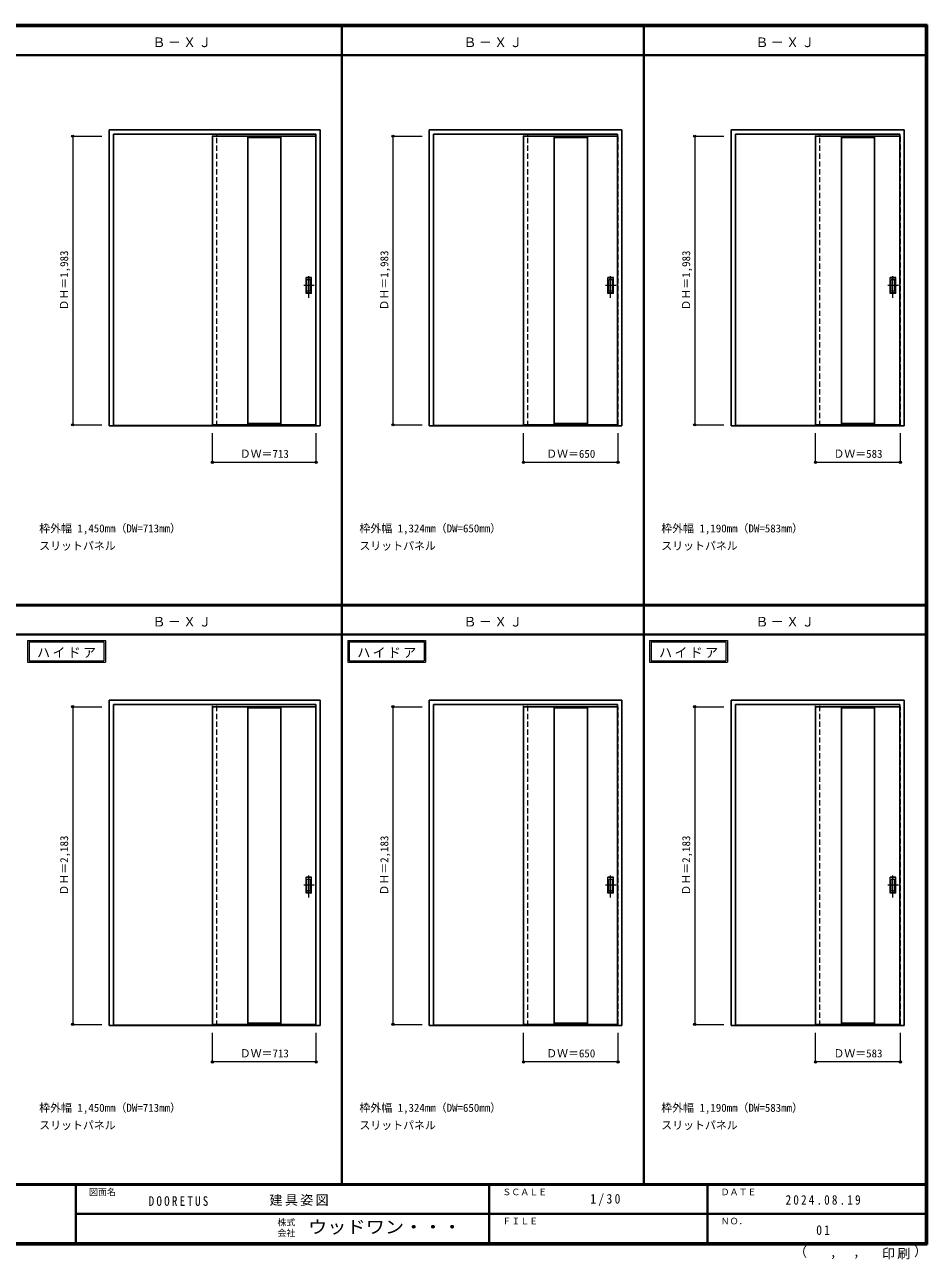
# Model space of a CAD drawing. Units: millimetres, scale not verified. Extents: x -6000 to 5700, y -4307 to 4175.
# Drawn here: x -502 to 5700, y -4307 to 4175 of the extents above; entities that cross this region are included whole.
import ezdxf
from ezdxf.enums import TextEntityAlignment as Align

# ---------------------------------------------------------------- set-up
doc = ezdxf.new("R2010")
doc.units = ezdxf.units.MM
doc.header["$LTSCALE"] = 30
doc.header["$PDMODE"] = 32
doc.header["$PDSIZE"] = 15
doc.linetypes.add('CHAIN1', pattern=[8, 5, -1, 1, -1])
doc.linetypes.add('DASHED1', pattern=[1.8, 1.2, -0.6])
for name, color, linetype, lineweight in [('0-2_扉', 4, 'DASHED1', 9), ('0-3_仕上げ', 7, 'Continuous', 18), ('0-4_枠', 3, 'Continuous', 25), ('0-6_引手', 7, 'Continuous', 18), ('0-A_文字', 7, 'Continuous', 18), ('0-B_寸法', 7, 'Continuous', 9), ('F-1_枠', 6, 'Continuous', 40)]:
    doc.layers.add(name, color=color, linetype=linetype, lineweight=lineweight)
doc.layers.add('F-A_文字', color=7, linetype='Continuous')
doc.styles.add('ＭＳ ゴシック', font='')
doc.styles.get('ＭＳ ゴシック').set_extended_font_data('MS Gothic')

msp = doc.modelspace()

# ---------------------------------------------------------------- linework, layer by layer
at = {"layer": '0-2_扉', "color": 3, "linetype": 'Continuous', "lineweight": 25}
for p, q in [((1498, 3409), (788, 3409)), ((788, 3409), (788, 1426)), ((3572, 3409), (2925, 3409)), ((2925, 3409), (2925, 1426)), ((5512, 3409), (4932, 3409)), ((4932, 3409), (4932, 1426)), ((1498, 1426), (788, 1426)), ((3572, 1426), (2925, 1426)), ((5512, 1426), (4932, 1426)), ((788, -510.25), (788, -2693.25)), ((1498, -510.25), (788, -510.25)), ((4932, -510.25), (4932, -2693.25)), ((5512, -510.25), (4932, -510.25)), ((1498, -2693.25), (788, -2693.25)), ((3572, -2693.25), (2925, -2693.25)), ((5512, -2693.25), (4932, -2693.25))]:
    msp.add_line(p, q, dxfattribs=at)
at = {"layer": '0-2_扉'}
for p, q in [((788, 3409), (788, 3405)), ((1498, 3409), (1501, 3409)), ((2925, 3409), (2925, 3405)), ((3572, 3409), (3575, 3409)), ((4932, 3409), (4932, 3405)), ((5512, 3409), (5515, 3409)), ((788, -510.25), (788, -514.25)), ((1498, -510.25), (1501, -510.25)), ((1501, -2693.25), (1501, -510.25)), ((2925, -510.25), (2925, -514.25)), ((3572, -510.25), (3575, -510.25)), ((3575, -2693.25), (3575, -510.25)), ((4932, -510.25), (4932, -514.25)), ((5512, -510.25), (5515, -510.25)), ((5515, -2693.25), (5515, -510.25)), ((1498, -2693.25), (1501, -2693.25)), ((3572, -2693.25), (3575, -2693.25)), ((5512, -2693.25), (5515, -2693.25))]:
    msp.add_line(p, q, dxfattribs=at)
for points in [[(1498, 1426), (1501, 1426), (1501, 3409)], [(3572, 1426), (3575, 1426), (3575, 3409)], [(5512, 1426), (5515, 1426), (5515, 3409)]]:
    msp.add_lwpolyline(points, dxfattribs=at)
at = {"layer": '0-2_扉', "color": 3, "linetype": 'Continuous', "lineweight": 25}
msp.add_lwpolyline([(3572, -510.25), (2925, -510.25), (2925, -2693.25)], dxfattribs=at)
at = {"layer": '0-3_仕上げ', "color": 3, "lineweight": 25}
for p, q in [((1030.5, 3409), (1030.5, 1426)), ((1258.5, 3409), (1258.5, 1426)), ((3136, 3409), (3136, 1426)), ((3364, 3409), (3364, 1426)), ((5109.5, 3409), (5109.5, 1426)), ((5337.5, 3409), (5337.5, 1426)), ((1030.5, -510.03), (1030.5, -2693.25)), ((1258.5, -510.03), (1258.5, -2693.25)), ((3136, -510.25), (3136, -2693.25)), ((3364, -510.25), (3364, -2693.25)), ((5109.5, -510.25), (5109.5, -2693.25)), ((5337.5, -510.25), (5337.5, -2693.25))]:
    msp.add_line(p, q, dxfattribs=at)
at = {"layer": '0-3_仕上げ'}
for p, q in [((1030.5, 3401), (1258.5, 3401)), ((3136, 3401), (3364, 3401)), ((5109.5, 3401), (5337.5, 3401)), ((1258.5, 1434.11), (1030.5, 1434.11)), ((3364, 1434.11), (3136, 1434.11)), ((5337.5, 1434.11), (5109.5, 1434.11)), ((1030.5, -518.03), (1258.5, -518.03)), ((3136, -518.25), (3364, -518.25)), ((5109.5, -518.25), (5337.5, -518.25)), ((1258.5, -2685.36), (1030.5, -2685.36)), ((3364, -2685.36), (3136, -2685.36)), ((5337.5, -2685.36), (5109.5, -2685.36))]:
    msp.add_line(p, q, dxfattribs=at)
at = {"layer": '0-4_枠'}
for p, q in [((78, 1418), (78, 3453)), ((78, 3453), (1528, 3453)), ((108, 3423), (1498, 3423)), ((1498, 1418), (1498, 3423)), ((1528, 1418), (1528, 3453)), ((2278, 1418), (2278, 3453)), ((3602, 3453), (2278, 3453)), ((3572, 3423), (2308, 3423)), ((3572, 1418), (3572, 3423)), ((3602, 1418), (3602, 3453)), ((4352, 1418), (4352, 3453)), ((4352, 3453), (5542, 3453)), ((4382, 3423), (5512, 3423)), ((5512, 1418), (5512, 3423)), ((5542, 1418), (5542, 3453)), ((1498, 1421), (108, 1421)), ((1498, 1418), (108, 1418)), ((1498, 1418), (1528, 1418)), ((3572, 1421), (2308, 1421)), ((3572, 1418), (2308, 1418)), ((3572, 1418), (3602, 1418)), ((5512, 1421), (4382, 1421)), ((5512, 1418), (4382, 1418)), ((5512, 1418), (5542, 1418)), ((78, -2701.25), (78, -466.25)), ((78, -466.25), (1528, -466.25)), ((108, -496.25), (1498, -496.25)), ((108, -2701.25), (108, -496.25)), ((1498, -2701.25), (1498, -496.25)), ((1528, -2701.25), (1528, -466.25)), ((2278, -2701.25), (2278, -466.25)), ((2278, -466.25), (3602, -466.25)), ((2308, -496.25), (3572, -496.25)), ((2308, -2701.25), (2308, -496.25)), ((3572, -2701.25), (3572, -496.25)), ((3602, -2701.25), (3602, -466.25)), ((4352, -2701.25), (4352, -466.25)), ((4352, -466.25), (5542, -466.25)), ((4382, -496.25), (5512, -496.25)), ((5512, -2701.25), (5512, -496.25)), ((5542, -2701.25), (5542, -466.25)), ((78, -2701.25), (108, -2701.25)), ((1498, -2698.25), (108, -2698.25)), ((1498, -2701.25), (108, -2701.25)), ((1498, -2701.25), (1528, -2701.25)), ((2278, -2701.25), (2308, -2701.25)), ((3572, -2698.25), (2308, -2698.25)), ((3572, -2701.25), (2308, -2701.25)), ((3572, -2701.25), (3602, -2701.25)), ((5512, -2698.25), (4382, -2698.25)), ((5512, -2701.25), (4382, -2701.25)), ((5512, -2701.25), (5542, -2701.25))]:
    msp.add_line(p, q, dxfattribs=at)
at = {"layer": '0-4_枠', "color": 4, "linetype": 'DASHED1', "lineweight": 9}
for p, q in [((788, 1418), (788, 3423)), ((818, 1418), (818, 3423)), ((2925, 1418), (2925, 3423)), ((2955, 1418), (2955, 3423)), ((4932, 1418), (4932, 3423)), ((4962, 1418), (4962, 3423)), ((788, 1418), (818, 1418)), ((2925, 1418), (2955, 1418)), ((4932, 1418), (4962, 1418)), ((788, -2701.25), (788, -496.25)), ((818, -2701.25), (818, -496.25)), ((2925, -2701.25), (2925, -496.25)), ((2955, -2701.25), (2955, -496.25)), ((4932, -2701.25), (4932, -496.25)), ((4962, -2701.25), (4962, -496.25)), ((788, -2701.25), (818, -2701.25)), ((2925, -2701.25), (2955, -2701.25)), ((4932, -2701.25), (4962, -2701.25))]:
    msp.add_line(p, q, dxfattribs=at)
at = {"layer": '0-4_枠'}
for points in [[(78, 1418), (108, 1418), (108, 3423)], [(2278, 1418), (2308, 1418), (2308, 3423)], [(4352, 1418), (4382, 1418), (4382, 3423)], [(4352, -2701.25), (4382, -2701.25), (4382, -496.25)]]:
    msp.add_lwpolyline(points, dxfattribs=at)
at = {"layer": '0-6_引手', "linetype": 'CHAIN1'}
for p, q in [((1450, 2298.27), (1450, 2469.12)), ((3524, 2298.27), (3524, 2469.12)), ((3524, 2298.27), (3524, 2469.12)), ((5464, 2298.27), (5464, 2469.12)), ((5464, 2298.27), (5464, 2469.12)), ((1488.07, 2383.5), (1415.56, 2383.5)), ((3562.07, 2383.5), (3489.56, 2383.5)), ((3562.07, 2383.5), (3489.56, 2383.5)), ((5502.07, 2383.5), (5429.56, 2383.5)), ((5502.07, 2383.5), (5429.56, 2383.5)), ((1450, -1820.98), (1450, -1650.13)), ((3524, -1820.98), (3524, -1650.13)), ((3524, -1820.98), (3524, -1650.13)), ((5464, -1820.98), (5464, -1650.13)), ((5464, -1820.98), (5464, -1650.13)), ((1488.07, -1735.75), (1415.56, -1735.75)), ((3562.07, -1735.75), (3489.56, -1735.75)), ((3562.07, -1735.75), (3489.56, -1735.75)), ((5502.07, -1735.75), (5429.56, -1735.75)), ((5502.07, -1735.75), (5429.56, -1735.75))]:
    msp.add_line(p, q, dxfattribs=at)
at = {"layer": '0-6_引手'}
for p, q in [((1469, 2438.5), (1431, 2438.5)), ((1431, 2328.5), (1431, 2438.5)), ((1462.5, 2422.5), (1437.5, 2422.5)), ((1437.5, 2344.5), (1437.5, 2422.5)), ((1462.5, 2344.5), (1462.5, 2422.5)), ((1469, 2328.5), (1469, 2438.5)), ((3543, 2438.5), (3505, 2438.5)), ((3505, 2328.5), (3505, 2438.5)), ((3543, 2438.5), (3505, 2438.5)), ((3505, 2328.5), (3505, 2438.5)), ((3536.5, 2422.5), (3511.5, 2422.5)), ((3511.5, 2344.5), (3511.5, 2422.5)), ((3536.5, 2422.5), (3511.5, 2422.5)), ((3511.5, 2344.5), (3511.5, 2422.5)), ((3536.5, 2344.5), (3536.5, 2422.5)), ((3536.5, 2344.5), (3536.5, 2422.5)), ((3543, 2328.5), (3543, 2438.5)), ((3543, 2328.5), (3543, 2438.5)), ((5483, 2438.5), (5445, 2438.5)), ((5445, 2328.5), (5445, 2438.5)), ((5483, 2438.5), (5445, 2438.5)), ((5445, 2328.5), (5445, 2438.5)), ((5476.5, 2422.5), (5451.5, 2422.5)), ((5451.5, 2344.5), (5451.5, 2422.5)), ((5476.5, 2422.5), (5451.5, 2422.5)), ((5451.5, 2344.5), (5451.5, 2422.5)), ((5476.5, 2344.5), (5476.5, 2422.5)), ((5476.5, 2344.5), (5476.5, 2422.5)), ((5483, 2328.5), (5483, 2438.5)), ((5483, 2328.5), (5483, 2438.5)), ((1469, 2328.5), (1431, 2328.5)), ((1462.5, 2344.5), (1437.5, 2344.5)), ((3543, 2328.5), (3505, 2328.5)), ((3543, 2328.5), (3505, 2328.5)), ((3536.5, 2344.5), (3511.5, 2344.5)), ((3536.5, 2344.5), (3511.5, 2344.5)), ((5483, 2328.5), (5445, 2328.5)), ((5483, 2328.5), (5445, 2328.5)), ((5476.5, 2344.5), (5451.5, 2344.5)), ((5476.5, 2344.5), (5451.5, 2344.5)), ((1469, -1680.75), (1431, -1680.75)), ((1431, -1790.75), (1431, -1680.75)), ((1469, -1790.75), (1469, -1680.75)), ((3543, -1680.75), (3505, -1680.75)), ((3505, -1790.75), (3505, -1680.75)), ((3543, -1680.75), (3505, -1680.75)), ((3505, -1790.75), (3505, -1680.75)), ((3543, -1790.75), (3543, -1680.75)), ((3543, -1790.75), (3543, -1680.75)), ((5483, -1680.75), (5445, -1680.75)), ((5445, -1790.75), (5445, -1680.75)), ((5483, -1680.75), (5445, -1680.75)), ((5445, -1790.75), (5445, -1680.75)), ((5483, -1790.75), (5483, -1680.75)), ((5483, -1790.75), (5483, -1680.75)), ((1462.5, -1696.75), (1437.5, -1696.75)), ((1437.5, -1774.75), (1437.5, -1696.75)), ((1462.5, -1774.75), (1437.5, -1774.75)), ((1462.5, -1774.75), (1462.5, -1696.75)), ((3536.5, -1696.75), (3511.5, -1696.75)), ((3511.5, -1774.75), (3511.5, -1696.75)), ((3536.5, -1696.75), (3511.5, -1696.75)), ((3511.5, -1774.75), (3511.5, -1696.75)), ((3536.5, -1774.75), (3511.5, -1774.75)), ((3536.5, -1774.75), (3511.5, -1774.75)), ((3536.5, -1774.75), (3536.5, -1696.75)), ((3536.5, -1774.75), (3536.5, -1696.75)), ((5476.5, -1696.75), (5451.5, -1696.75)), ((5451.5, -1774.75), (5451.5, -1696.75)), ((5476.5, -1696.75), (5451.5, -1696.75)), ((5451.5, -1774.75), (5451.5, -1696.75)), ((5476.5, -1774.75), (5451.5, -1774.75)), ((5476.5, -1774.75), (5451.5, -1774.75)), ((5476.5, -1774.75), (5476.5, -1696.75)), ((5476.5, -1774.75), (5476.5, -1696.75)), ((1469, -1790.75), (1431, -1790.75)), ((3543, -1790.75), (3505, -1790.75)), ((3543, -1790.75), (3505, -1790.75)), ((5483, -1790.75), (5445, -1790.75)), ((5483, -1790.75), (5445, -1790.75))]:
    msp.add_line(p, q, dxfattribs=at)
at = {"layer": '0-6_引手', "linetype": 'DASHED1'}
for p, q in [((1434, 2332.5), (1434, 2434.5)), ((3508, 2332.5), (3508, 2434.5)), ((3508, 2332.5), (3508, 2434.5)), ((5448, 2332.5), (5448, 2434.5)), ((5448, 2332.5), (5448, 2434.5)), ((1466, 2332.5), (1434, 2332.5)), ((3540, 2332.5), (3508, 2332.5)), ((3540, 2332.5), (3508, 2332.5)), ((5480, 2332.5), (5448, 2332.5)), ((5480, 2332.5), (5448, 2332.5)), ((1434, -1786.75), (1434, -1684.75)), ((3508, -1786.75), (3508, -1684.75)), ((3508, -1786.75), (3508, -1684.75)), ((5448, -1786.75), (5448, -1684.75)), ((5448, -1786.75), (5448, -1684.75)), ((1466, -1786.75), (1434, -1786.75)), ((3540, -1786.75), (3508, -1786.75)), ((3540, -1786.75), (3508, -1786.75)), ((5480, -1786.75), (5448, -1786.75)), ((5480, -1786.75), (5448, -1786.75))]:
    msp.add_line(p, q, dxfattribs=at)
for points in [[(1466, 2332.5), (1466, 2434.5), (1434, 2434.5)], [(3540, 2332.5), (3540, 2434.5), (3508, 2434.5)], [(3540, 2332.5), (3540, 2434.5), (3508, 2434.5)], [(5480, 2332.5), (5480, 2434.5), (5448, 2434.5)], [(5480, 2332.5), (5480, 2434.5), (5448, 2434.5)], [(1466, -1786.75), (1466, -1684.75), (1434, -1684.75)], [(3540, -1786.75), (3540, -1684.75), (3508, -1684.75)], [(3540, -1786.75), (3540, -1684.75), (3508, -1684.75)], [(5480, -1786.75), (5480, -1684.75), (5448, -1684.75)], [(5480, -1786.75), (5480, -1684.75), (5448, -1684.75)]]:
    msp.add_lwpolyline(points, dxfattribs=at)
at = {"layer": '0-A_文字'}
for p, q in [((-482, -55.5), (-482, -205.5)), ((-472, -65.5), (42.33, -65.5)), ((42.33, -65.5), (42.33, -195.5)), ((1718, -55.5), (1718, -205.5)), ((1728, -65.5), (2242.33, -65.5)), ((2242.33, -65.5), (2242.33, -195.5)), ((3792, -55.5), (3792, -205.5)), ((3802, -65.5), (4316.33, -65.5)), ((4316.33, -65.5), (4316.33, -195.5)), ((-482, -205.5), (52.33, -205.5)), ((1718, -205.5), (2252.33, -205.5)), ((3792, -205.5), (4326.33, -205.5))]:
    msp.add_line(p, q, dxfattribs=at)
for points in [[(-482, -55.5), (52.33, -55.5), (52.33, -205.5)], [(-472, -65.5), (-472, -195.5), (42.33, -195.5)], [(1718, -55.5), (2252.33, -55.5), (2252.33, -205.5)], [(1728, -65.5), (1728, -195.5), (2242.33, -195.5)], [(3792, -55.5), (4326.33, -55.5), (4326.33, -205.5)], [(3802, -65.5), (3802, -195.5), (4316.33, -195.5)]]:
    msp.add_lwpolyline(points, dxfattribs=at)
at = {"layer": '0-B_寸法', "color": 4}
for p, q in [((-172, 3409), (-172, 1426)), ((-172, 3409), (28, 3409)), ((2028, 3409), (2028, 1426)), ((2028, 3409), (2228, 3409)), ((4102, 3409), (4102, 1426)), ((4102, 3409), (4302, 3409)), ((-172, 1426), (28, 1426)), ((1501, 1168), (1501, 1368)), ((2028, 1426), (2228, 1426)), ((3575, 1168), (3575, 1368)), ((4102, 1426), (4302, 1426)), ((5515, 1168), (5515, 1368)), ((-172, -510.25), (28, -510.25)), ((-172, -510.25), (-172, -2693.25)), ((2028, -510.25), (2228, -510.25)), ((2028, -510.25), (2028, -2693.25)), ((4102, -510.25), (4302, -510.25)), ((4102, -510.25), (4102, -2693.25)), ((-172, -2693.25), (28, -2693.25)), ((2028, -2693.25), (2228, -2693.25)), ((4102, -2693.25), (4302, -2693.25)), ((1501, -2951.25), (1501, -2751.25)), ((3575, -2951.25), (3575, -2751.25)), ((5515, -2951.25), (5515, -2751.25))]:
    msp.add_line(p, q, dxfattribs=at)
for points in [[(1501, 1168), (788, 1168), (788, 1368)], [(3575, 1168), (2925, 1168), (2925, 1368)], [(5515, 1168), (4932, 1168), (4932, 1368)], [(1501, -2951.25), (788, -2951.25), (788, -2751.25)], [(3575, -2951.25), (2925, -2951.25), (2925, -2751.25)], [(5515, -2951.25), (4932, -2951.25), (4932, -2751.25)]]:
    msp.add_lwpolyline(points, dxfattribs=at)
at = {"layer": '0-B_寸法'}
for p in [(-172, 3409), (2028, 3409), (4102, 3409), (-172, 1426), (2028, 1426), (4102, 1426), (788, 1168), (1501, 1168), (2925, 1168), (3575, 1168), (4932, 1168), (5515, 1168), (-172, -510.25), (2028, -510.25), (4102, -510.25), (-172, -2693.25), (2028, -2693.25), (4102, -2693.25), (788, -2951.25), (1501, -2951.25), (2925, -2951.25), (3575, -2951.25), (4932, -2951.25), (5515, -2951.25)]:
    msp.add_point(p, dxfattribs=at)
at = {"layer": 'F-1_枠'}
for p, q in [((-6000, 4175), (5700, 4175)), ((-6000, 4170), (5700, 4170)), ((-6000, 4165), (5700, 4165)), ((1678, -3790), (1678, 4175)), ((3752, -3790), (3752, 4175)), ((5690, 4175), (5690, -4205)), ((5695, 4175), (5695, -4205)), ((5700, 4175), (5700, -4205)), ((-6000, 3965), (5700, 3965)), ((-6000, 190.5), (5700, 190.5)), ((-6000, 187.5), (5700, 187.5)), ((-6000, 184.5), (5700, 184.5)), ((-6000, -15.5), (5700, -15.5)), ((5700, -3790), (-6000, -3790)), ((5700, -3795), (-6000, -3795)), ((-150, -3795), (-150, -4195)), ((2690, -3795), (2690, -4195)), ((4190, -3795), (4190, -4195)), ((-150, -3995), (5690, -3995.01)), ((5700, -4195), (-6000, -4195)), ((5700, -4200), (-6000, -4200)), ((5700, -4205), (-6000, -4205))]:
    msp.add_line(p, q, dxfattribs=at)

# ---------------------------------------------------------------- texts
at = {"layer": '0-A_文字', "style": 'ＭＳ ゴシック'}
for s, p in [('枠外幅 1,450mm（DW=713mm）', (-402, 670.5)), ('枠外幅 1,324mm（DW=650mm）', (1798, 670.5)), ('枠外幅 1,190mm（DW=583mm）', (3872, 670.5)), ('スリットパネル', (-402, 550.5)), ('スリットパネル', (1798, 550.5)), ('スリットパネル', (3872, 550.5)), ('枠外幅 1,450mm（DW=713mm）', (-402, -3310)), ('枠外幅 1,324mm（DW=650mm）', (1798, -3310)), ('枠外幅 1,190mm（DW=583mm）', (3872, -3310)), ('スリットパネル', (-402, -3430)), ('スリットパネル', (1798, -3430)), ('スリットパネル', (3872, -3430))]:
    msp.add_text(s, height=54.99, dxfattribs=at).set_placement(p, align=Align.BOTTOM_LEFT)
at = {"layer": '0-A_文字', "char_height": 65.98, "attachment_point": 7, "style": 'ＭＳ ゴシック'}
for s, insert in [('\\T1.17;Ｂ－ＸＪ', (375.5, 4020)), ('\\T1.17;Ｂ－ＸＪ', (2512.5, 4020)), ('\\T1.17;Ｂ－ＸＪ', (4518.5, 4020)), ('\\T1.17;Ｂ－ＸＪ', (375.5, 39.5)), ('\\T1.17;Ｂ－ＸＪ', (2512.5, 39.5)), ('\\T1.17;Ｂ－ＸＪ', (4518.5, 39.5)), ('\\T1.17;ハイドア', (-417.34, -175.5)), ('\\T1.17;ハイドア', (1782.66, -175.5)), ('\\T1.17;ハイドア', (3856.66, -175.5))]:
    msp.add_mtext(s, dxfattribs=dict(at, insert=insert))
at = {"layer": '0-B_寸法', "style": 'ＭＳ ゴシック'}
for s, p in [('ＤＨ＝1,983', (-187, 2211.25)), ('ＤＨ＝1,983', (2013, 2211.25)), ('ＤＨ＝1,983', (4087, 2211.25)), ('ＤＨ＝2,183', (-187, -1808)), ('ＤＨ＝2,183', (2013, -1808)), ('ＤＨ＝2,183', (4087, -1808))]:
    msp.add_text(s, height=54.99, rotation=90, dxfattribs=at).set_placement(p, align=Align.BOTTOM_LEFT)
for s, p in [('ＤＷ＝713', (975.75, 1183)), ('ＤＷ＝650', (3081.25, 1183)), ('ＤＷ＝583', (5054.75, 1183)), ('ＤＷ＝713', (975.75, -2936.25)), ('ＤＷ＝650', (3081.25, -2936.25)), ('ＤＷ＝583', (5054.75, -2936.25))]:
    msp.add_text(s, height=54.99, dxfattribs=at).set_placement(p, align=Align.BOTTOM_LEFT)
at = {"layer": 'F-A_文字', "style": 'ＭＳ ゴシック'}
for s, height, p in [('図面名', 43.99, (-60, -3880)), ('ＳＣＡＬＥ', 43.99, (2780, -3880)), ('ＤＡＴＥ', 43.99, (4280, -3880)), ('株式', 43.99, (1235, -4089)), ('ＦＩＬＥ', 43.99, (2780, -4080)), ('ＮＯ．', 43.99, (4280, -4080)), ('会社', 43.99, (1235, -4161)), ('（', 65.98, (4784.03, -4308.31)), ('）', 65.98, (5608.4, -4304.13)), (',', 65.98, (5031.28, -4308.31)), (',', 65.98, (5190.2, -4305.53))]:
    msp.add_text(s, height=height, dxfattribs=at).set_placement(p, align=Align.BOTTOM_LEFT)
at = {"layer": 'F-A_文字', "style": 'ＭＳ ゴシック', "width": 1.1}
msp.add_text('ウッドワン・・・', height=87.98, dxfattribs=at).set_placement((1445, -4155), align=Align.BOTTOM_LEFT)
at = {"layer": 'F-A_文字', "char_height": 65.98, "attachment_point": 7, "style": 'ＭＳ ゴシック'}
for s, insert in [('\\T1.39;\\W0.85;DOORETUS', (350, -3940.79)), ('\\T1.17;建具姿図', (1180.42, -3940)), ('\\T1.38;\\W0.9;1/30', (3383.75, -3940)), ('\\T1.39;\\W0.85;2024.08.19', (4726.25, -3932.5)), ('\\T1.36;\\W0.9;01', (4936.25, -4140)), ('\\T1.17;印刷', (5388.15, -4306.92))]:
    msp.add_mtext(s, dxfattribs=dict(at, insert=insert))

doc.saveas('drawing.dxf')
